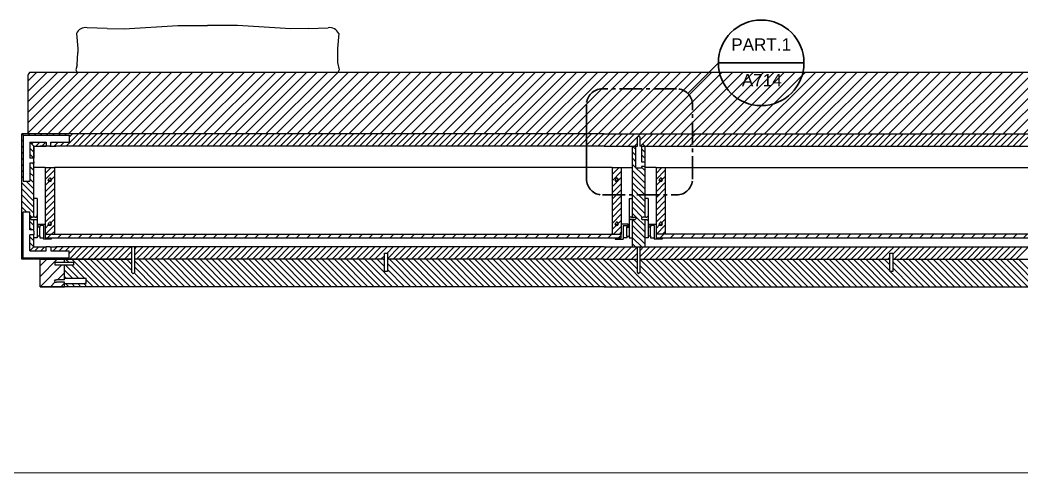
# Model space of a CAD drawing. Header units: centimetres. Extents: x -2268 to 3762, y -1681 to 1458.
# Drawn here: x 103 to 267.1, y 621.8 to 695.8 of the extents above; entities that cross this region are included whole.
import ezdxf
from ezdxf.enums import TextEntityAlignment as Align

# ---------------------------------------------------------------- set-up
doc = ezdxf.new("R2010")
doc.units = ezdxf.units.CM
doc.linetypes.add('CENTER2', pattern=[1.125, 0.75, -0.125, 0.125, -0.125])
doc.layers.get('0').update_dxf_attribs({"color": 5})
doc.layers.add('A-FURN_Num_Penna__252_Num_Penna__252_Num_Penna__3_Num_Penna__252_Num_Penna__252_Num_Penna__252_Num_Penna__252_Num_Penna__252_Num_Penna__252_Num_Penna__252_Num_Penna__82_Num_Penna__82_Num_Penna__82_Num_Penna__82_Num_Penna__82', color=82, linetype='Continuous', lineweight=18)
doc.layers.add('A-SECT A-MCUT', color=7, linetype='Continuous', lineweight=35)
for name, color, linetype in [('ARREDI_attrezzature', 175, 'Continuous'), ('filatura', 8, 'Continuous'), ('particolari', 6, 'Continuous')]:
    doc.layers.add(name, color=color, linetype=linetype)
doc.styles.add('ARIAL', font='Arial.ttf')
pattern_1 = [(45, (-32.8304, 463.7776), (-0.85, 0.85), [])]

msp = doc.modelspace()

# ---------------------------------------------------------------- hatches: boundary and pattern name
h = msp.add_hatch()
h.set_pattern_fill('JIS_WOOD', color=175, scale=1.7)
h.set_pattern_definition([(45, (-207.3808, -61.0477), (-0.85, 0.85), [])])
h.paths.add_polyline_path([(106.3433, 687.2904), (104.8135, 687.2904, 0.4024058), (104.3135, 686.7607), (104.3135, 684.7296), (104.3135, 683.2296), (104.3135, 677.2296), (106.3135, 677.2296), (198.6941, 677.2296), (245.4327, 677.2296), (245.9327, 677.2296), (302.3135, 677.2296), (304.3135, 677.2296), (304.3135, 683.2296), (304.3135, 684.7296), (304.3135, 686.7698, 0.42612074), (303.7619, 687.2904), (302.2838, 687.2904), (204.3135, 687.2904)])
h = msp.add_hatch()
h.set_pattern_fill('JIS_WOOD', color=175, scale=1.7)
h.set_pattern_definition(pattern_1)
h.paths.add_polyline_path([(201.4635, 660.8296), (107.1635, 660.8296), (107.1635, 660.2296), (108.1635, 660.2296), (200.4635, 660.2296), (201.4635, 660.2296)])
h = msp.add_hatch()
h.set_pattern_fill('JIS_WOOD', color=175, scale=1.7)
h.set_pattern_definition(pattern_1)
h.paths.add_polyline_path([(301.4635, 660.8296), (208.6635, 660.8296), (207.1635, 660.8296), (207.1635, 660.2296), (207.6635, 660.2296), (244.9327, 660.2296), (245.9327, 660.2296), (299.9635, 660.2296), (300.4635, 660.2296), (301.4635, 660.2296)])
h = msp.add_hatch()
h.set_pattern_fill('JIS_WOOD', color=175, scale=1.7)
h.set_pattern_definition(pattern_1)
h.paths.add_polyline_path([(110.3135, 655.7296), (109.8135, 655.7296), (108.9135, 655.7296), (108.8135, 655.7296), (108.8135, 655.8296), (108.8135, 656.1296), (108.8135, 656.2296), (108.9135, 656.2296), (110.3135, 656.2296), (110.3135, 656.7296), (106.3135, 656.7296), (106.3135, 652.2296), (110.3135, 652.2296), (110.3135, 652.9796), (109.0135, 652.9796), (108.8135, 652.9796), (108.698, 653.1796), (108.8135, 653.3796), (109.0135, 653.3796), (110.3135, 653.3796)])

# ---------------------------------------------------------------- linework, layer by layer
for p, q in [((117.2949, 694.4639), (114.0248, 694.5778)), ((117.2949, 694.4639), (120.11, 694.3899)), ((120.11, 694.3899), (128.8574, 694.9584)), ((128.8574, 694.9584), (133.744, 694.9584)), ((138.6306, 694.9584), (133.744, 694.9584)), ((147.378, 694.3899), (138.6306, 694.9584)), ((150.1931, 694.4639), (147.378, 694.3899)), ((150.1931, 694.4639), (153.4632, 694.5778)), ((112.2811, 693.6195), (112.492, 691.1958)), ((155.2069, 693.6195), (154.9959, 691.1958)), ((112.3974, 688.5309), (112.492, 690.5309)), ((112.492, 691.1958), (112.492, 690.5309)), ((154.9959, 691.1958), (154.9959, 688.8775)), ((112.3974, 688.5309), (112.1756, 687.7183)), ((112.1756, 687.7183), (112.4135, 687.2904)), ((154.9959, 688.8775), (155.3124, 687.7183)), ((155.3124, 687.7183), (155.0744, 687.2904)), ((103.3135, 656.7296), (103.3135, 677.2296)), ((106.3135, 677.2296), (103.3135, 677.2296)), ((103.5305, 677.0126), (103.3135, 677.2296)), ((103.5305, 677.0126), (108.6962, 677.0126)), ((103.5305, 677.0126), (103.5305, 669.479)), ((104.6618, 675.8813), (107.0962, 675.8813)), ((104.8792, 675.6639), (104.6618, 675.8813)), ((104.6618, 675.8813), (104.6618, 673.2296)), ((105.3135, 675.2296), (104.6618, 675.8813)), ((198.6941, 677.2296), (106.3135, 677.2296)), ((107.0962, 675.8813), (107.3135, 675.8813)), ((107.3135, 675.8813), (107.3135, 675.2296)), ((108.0962, 675.8813), (108.6962, 675.8813)), ((108.0962, 675.2296), (108.0962, 675.8813)), ((108.6962, 677.0126), (111.0675, 677.0126)), ((108.6962, 675.8813), (110.8344, 675.8813)), ((110.8344, 675.8813), (111.0675, 675.8813)), ((111.0675, 677.0126), (111.0675, 675.8813)), ((198.6941, 677.2296), (245.4327, 677.2296)), ((245.4327, 677.2296), (245.9327, 677.2296)), ((245.9327, 677.2296), (302.3135, 677.2296)), ((104.8792, 675.6639), (105.3135, 675.2296)), ((105.3135, 675.2296), (106.3135, 675.2296)), ((105.3135, 675.2296), (107.3135, 675.2296)), ((105.3135, 675.2296), (105.3135, 673.2296)), ((105.3135, 663.6296), (105.3135, 675.2296)), ((107.3135, 675.2296), (106.3135, 675.2296)), ((107.3135, 675.2296), (107.3135, 675.3296)), ((107.5135, 675.2296), (107.3135, 675.2296)), ((107.8962, 675.2296), (107.5135, 675.2296)), ((107.8962, 675.2296), (108.0962, 675.2296)), ((108.0962, 675.2296), (108.0962, 675.3296)), ((108.0962, 675.2296), (108.9135, 675.2296)), ((198.6941, 675.2296), (108.9135, 675.2296)), ((198.6941, 675.2296), (203.3135, 675.2296)), ((203.3135, 675.2296), (203.8635, 675.2296)), ((203.3135, 663.6296), (203.3135, 675.2296)), ((203.8635, 675.2296), (204.1135, 675.2296)), ((204.7635, 675.2296), (204.5135, 675.2296)), ((204.7635, 675.2296), (205.3135, 675.2296)), ((204.7635, 675.2296), (245.4327, 675.2296)), ((205.3135, 675.2296), (205.3135, 663.6296)), ((245.4327, 675.2296), (245.9327, 675.2296)), ((245.9327, 675.2296), (299.7135, 675.2296)), ((105.2135, 673.2296), (104.6618, 673.2296)), ((105.2135, 673.2296), (105.3135, 673.2296)), ((105.3135, 673.0296), (105.3135, 673.2296)), ((105.3135, 672.6469), (105.3135, 673.0296)), ((105.3135, 672.6469), (105.3135, 672.4469)), ((104.6618, 672.4469), (104.6618, 669.479)), ((105.2135, 672.4469), (104.6618, 672.4469)), ((105.2135, 672.4469), (105.3135, 672.4469)), ((107.1635, 671.7296), (105.3135, 671.7296)), ((107.1635, 671.7296), (107.1635, 660.8296)), ((107.1635, 671.7296), (108.6635, 671.7296)), ((108.6635, 671.7296), (108.6635, 660.9296)), ((199.9635, 671.7296), (108.6635, 671.7296)), ((199.9635, 671.7296), (199.9635, 660.9296)), ((199.9635, 671.7296), (201.4635, 671.7296)), ((201.4635, 671.7296), (201.4635, 660.8296)), ((201.4635, 671.7296), (203.3135, 671.7296)), ((207.1635, 671.7296), (205.3135, 671.7296)), ((207.1635, 671.7296), (207.1635, 660.8296)), ((207.1635, 671.7296), (208.6635, 671.7296)), ((208.6635, 671.7296), (208.6635, 660.9296)), ((208.6635, 671.7296), (299.9635, 671.7296)), ((103.5305, 669.479), (104.6618, 669.479)), ((105.8635, 666.6296), (105.3135, 666.6296)), ((105.8635, 666.6296), (105.8635, 660.2296)), ((202.7635, 666.6296), (202.7635, 660.2296)), ((202.7635, 666.6296), (203.3135, 666.6296)), ((205.8635, 666.6296), (205.3135, 666.6296)), ((205.8635, 666.6296), (205.8635, 660.2296)), ((103.5305, 656.9819), (103.5305, 664.4836)), ((103.5305, 664.4836), (104.6618, 664.4836)), ((104.6618, 661.5122), (104.6618, 664.4836)), ((105.3135, 662.1296), (105.3135, 663.2296)), ((203.3135, 658.7296), (203.3135, 663.2296)), ((205.3135, 663.2296), (205.3135, 662.1296)), ((105.2135, 661.5122), (104.6618, 661.5122)), ((105.2135, 661.5122), (105.3135, 661.5122)), ((105.3135, 661.7296), (105.3135, 662.1296)), ((105.3135, 661.5122), (105.3135, 661.7296)), ((105.3135, 661.3122), (105.3135, 661.5122)), ((105.3135, 661.3122), (105.3135, 660.9296)), ((106.0135, 661.9796), (106.0135, 662.4796)), ((106.0135, 662.4796), (107.1635, 662.4796)), ((106.2635, 660.4796), (106.2635, 661.9796)), ((106.8635, 662.2296), (106.8635, 660.2296)), ((202.6135, 662.4796), (201.4635, 662.4796)), ((201.7635, 662.2296), (201.7635, 660.2296)), ((202.3635, 660.4796), (202.3635, 661.9796)), ((202.6135, 661.9796), (202.6135, 662.4796)), ((205.3135, 662.1296), (205.3135, 661.7296)), ((205.3135, 661.7296), (205.3135, 658.7296)), ((206.0135, 661.9796), (206.0135, 662.4796)), ((206.0135, 662.4796), (207.1635, 662.4796)), ((206.2635, 660.4796), (206.2635, 661.9796)), ((206.8635, 662.2296), (206.8635, 660.2296)), ((104.6618, 658.0779), (104.6618, 660.7296)), ((105.2135, 660.7296), (104.6618, 660.7296)), ((105.2135, 660.7296), (105.3135, 660.7296)), ((105.3135, 660.9296), (105.3135, 660.7296)), ((105.3135, 658.7296), (105.3135, 660.7296)), ((105.8635, 660.2296), (105.3135, 660.2296)), ((106.2635, 660.4796), (105.8635, 660.4796)), ((106.2635, 660.4796), (106.2635, 660.2296)), ((106.2635, 660.2296), (106.8635, 660.2296)), ((106.8635, 660.2296), (106.8635, 660.0296)), ((108.1635, 660.0296), (106.8635, 660.0296)), ((107.1635, 660.8296), (201.4635, 660.8296)), ((108.1635, 660.2296), (108.1635, 660.0296)), ((108.6635, 660.8296), (108.6635, 660.9296)), ((199.9635, 660.8296), (199.9635, 660.9296)), ((200.4635, 660.2296), (200.4635, 660.0296)), ((200.4635, 660.0296), (201.7635, 660.0296)), ((202.3635, 660.2296), (201.7635, 660.2296)), ((201.7635, 660.2296), (201.7635, 660.0296)), ((202.3635, 660.4796), (202.7635, 660.4796)), ((202.3635, 660.4796), (202.3635, 660.2296)), ((202.7635, 660.2296), (203.3135, 660.2296)), ((205.8635, 660.2296), (205.3135, 660.2296)), ((206.2635, 660.4796), (205.8635, 660.4796)), ((206.2635, 660.4796), (206.2635, 660.2296)), ((206.2635, 660.2296), (206.8635, 660.2296)), ((206.8635, 660.2296), (206.8635, 660.0296)), ((208.1635, 660.0296), (206.8635, 660.0296)), ((208.1635, 660.2296), (208.1635, 660.0296)), ((208.6635, 660.9296), (208.6635, 660.8296)), ((244.9327, 660.2296), (245.9327, 660.2296)), ((104.8792, 658.2952), (104.6618, 658.0779)), ((104.6618, 658.0779), (107.0962, 658.0779)), ((104.8792, 658.2952), (105.3135, 658.7296)), ((105.3135, 658.7296), (107.3135, 658.7296)), ((107.0962, 658.0779), (107.3135, 658.0779)), ((107.3135, 658.0779), (107.3135, 658.7296)), ((107.5135, 658.7296), (107.3135, 658.7296)), ((107.8962, 658.7296), (107.5135, 658.7296)), ((107.8962, 658.7296), (108.0962, 658.7296)), ((108.0962, 658.7296), (108.9135, 658.7296)), ((108.0962, 658.7296), (108.0962, 658.0779)), ((108.0962, 658.7296), (108.0962, 658.6296)), ((108.0962, 658.0779), (108.6962, 658.0779)), ((108.6962, 658.0779), (110.8344, 658.0779)), ((198.6941, 658.7296), (108.9135, 658.7296)), ((110.8344, 658.0779), (111.0675, 658.0779)), ((111.0675, 656.9465), (111.0675, 658.0779)), ((198.6941, 658.7296), (204.1135, 658.7296)), ((204.1135, 658.7296), (204.6827, 658.7296)), ((204.6827, 658.7296), (245.4327, 658.7296)), ((245.4327, 658.7296), (245.9327, 658.7296)), ((245.9327, 658.7296), (299.7135, 658.7296)), ((103.5305, 656.9465), (103.3135, 656.7296)), ((106.3135, 656.7296), (103.3135, 656.7296)), ((103.5305, 656.9819), (103.5305, 656.9465)), ((103.5305, 656.9465), (108.6962, 656.9465)), ((121.3135, 656.7296), (106.3135, 656.7296)), ((106.3135, 652.2296), (106.3135, 656.7296)), ((106.3135, 656.7296), (121.3135, 656.7296)), ((108.6962, 656.9465), (111.0675, 656.9465)), ((110.3135, 656.2296), (110.3135, 656.7296)), ((162.6943, 656.7296), (121.8135, 656.7296)), ((198.6941, 656.7296), (163.1943, 656.7296)), ((198.6941, 656.7296), (203.9403, 656.7296)), ((203.9403, 656.7296), (204.0595, 656.7296)), ((204.5595, 656.7296), (245.4327, 656.7296)), ((245.9327, 656.7296), (286.8135, 656.7296)), ((110.3135, 653.3796), (110.3135, 655.7296)), ((110.3135, 652.2296), (110.3135, 652.9796)), ((198.6941, 652.2296), (106.3135, 652.2296)), ((106.3135, 652.2296), (110.3135, 652.2296)), ((198.6941, 652.2296), (245.4327, 652.2296)), ((245.4327, 652.2296), (245.9327, 652.2296)), ((245.9327, 652.2296), (302.3135, 652.2296))]:
    msp.add_line(p, q)
at = {"linetype": 'Continuous'}
for p, q in [((103.5305, 677.0126), (103.3764, 677.1667)), ((108.0962, 658.7041), (108.1216, 658.7296))]:
    msp.add_line(p, q, dxfattribs=at)
msp.add_lwpolyline([(304.3135, 677.2296), (304.3135, 683.2296), (304.3135, 684.7296), (304.3135, 686.7607, 0.4024058), (303.8135, 687.2904), (302.2838, 687.2904), (204.3135, 687.2904), (106.3433, 687.2904), (104.8135, 687.2904, 0.4024058), (104.3135, 686.7607), (104.3135, 684.7296), (104.3135, 683.2296), (104.3135, 677.2296)], format="xyb")
for points in [[(106.8635, 662.2296), (106.2635, 662.2296), (106.2635, 661.9796), (105.8635, 661.9796)], [(201.7635, 662.2296), (202.3635, 662.2296), (202.3635, 661.9796), (202.7635, 661.9796)], [(206.8635, 662.2296), (206.2635, 662.2296), (206.2635, 661.9796), (205.8635, 661.9796)], [(107.1635, 660.8296), (107.1635, 660.2296), (108.1635, 660.2296), (200.4635, 660.2296), (201.4635, 660.2296), (201.4635, 660.8296)], [(245.9327, 660.2296), (299.9635, 660.2296), (300.4635, 660.2296), (301.4635, 660.2296), (301.4635, 660.8296), (208.6635, 660.8296), (207.1635, 660.8296), (207.1635, 660.2296), (207.6635, 660.2296), (244.9327, 660.2296)]]:
    msp.add_lwpolyline(points)
for centre, radius, start, end in [((113.7003, 693.1025), 1.5105, 77.595745, 159.984428), ((153.7452, 693.0253), 1.5778, 22.123185, 100.296641)]:
    msp.add_arc(centre, radius, start, end)
at = {"layer": 'A-FURN_Num_Penna__252_Num_Penna__252_Num_Penna__3_Num_Penna__252_Num_Penna__252_Num_Penna__252_Num_Penna__252_Num_Penna__252_Num_Penna__252_Num_Penna__252_Num_Penna__82_Num_Penna__82_Num_Penna__82_Num_Penna__82_Num_Penna__82', "color": 82, "linetype": 'Continuous', "lineweight": 18}
msp.add_line((390.9974, 621.7662), (-775.6674, 621.7662), dxfattribs=at)
at = {"layer": 'A-SECT A-MCUT'}
for q in [(212.3703, 683.8438), (231.3703, 688.8438)]:
    msp.add_line((217.3703, 688.8438), q, dxfattribs=at)
at = {"layer": 'A-SECT A-MCUT', "linetype": 'CENTER2', "ltscale": 5}
msp.add_lwpolyline([(195.7657, 669.8443, 0.41421356), (198.3708, 667.2392), (210.5282, 667.2392, 0.41421356), (213.1333, 669.8443), (213.1333, 682.0017, 0.41421356), (210.5282, 684.6068), (198.3708, 684.6068, 0.41421356), (195.7657, 682.0017), (195.7657, 669.8443), (195.7657, 682.0017)], format="xyb", dxfattribs=at)
at = {"layer": 'A-SECT A-MCUT'}
msp.add_circle((224.3703, 688.8438), 7, dxfattribs=at)
at = {"layer": 'ARREDI_attrezzature', "linetype": 'Continuous'}
for p, q in [((103.5305, 676.0126), (103.3135, 676.2296)), ((103.4676, 677.0755), (103.6216, 677.2296)), ((104.4047, 677.0126), (104.6216, 677.2296)), ((104.9676, 675.5755), (105.2733, 675.8813)), ((105.4047, 677.0126), (105.6216, 677.2296)), ((105.6216, 675.2296), (106.2733, 675.8813)), ((106.4047, 677.0126), (106.6216, 677.2296)), ((106.6216, 675.2296), (107.2733, 675.8813)), ((107.4047, 677.0126), (107.6216, 677.2296)), ((108.0962, 675.7041), (108.2733, 675.8813)), ((108.4047, 677.0126), (108.6216, 677.2296)), ((108.6216, 675.2296), (109.2733, 675.8813)), ((109.4047, 677.0126), (109.6216, 677.2296)), ((109.6216, 675.2296), (110.2733, 675.8813)), ((110.4047, 677.0126), (110.6216, 677.2296)), ((110.6216, 675.2296), (112.6216, 677.2296)), ((111.0675, 676.6754), (111.6216, 677.2296)), ((111.6216, 675.2296), (113.6216, 677.2296)), ((112.6216, 675.2296), (114.6216, 677.2296)), ((113.6216, 675.2296), (115.6216, 677.2296)), ((114.6216, 675.2296), (116.6216, 677.2296)), ((115.6216, 675.2296), (117.6216, 677.2296)), ((116.6216, 675.2296), (118.6216, 677.2296)), ((117.6216, 675.2296), (119.6216, 677.2296)), ((118.6216, 675.2296), (120.6216, 677.2296)), ((119.6216, 675.2296), (121.6216, 677.2296)), ((120.6216, 675.2296), (122.6216, 677.2296)), ((121.6216, 675.2296), (123.6216, 677.2296)), ((122.6216, 675.2296), (124.6216, 677.2296)), ((123.6216, 675.2296), (125.6216, 677.2296)), ((124.6216, 675.2296), (126.6216, 677.2296)), ((125.6216, 675.2296), (127.6216, 677.2296)), ((126.6216, 675.2296), (128.6216, 677.2296)), ((127.6216, 675.2296), (129.6216, 677.2296)), ((128.6216, 675.2296), (130.6216, 677.2296)), ((129.6216, 675.2296), (131.6216, 677.2296)), ((130.6216, 675.2296), (132.6216, 677.2296)), ((131.6216, 675.2296), (133.6216, 677.2296)), ((132.6216, 675.2296), (134.6216, 677.2296)), ((133.6216, 675.2296), (135.6216, 677.2296)), ((134.6216, 675.2296), (136.6216, 677.2296)), ((135.6216, 675.2296), (137.6216, 677.2296)), ((136.6216, 675.2296), (138.6216, 677.2296)), ((137.6216, 675.2296), (139.6216, 677.2296)), ((138.6216, 675.2296), (140.6216, 677.2296)), ((139.6216, 675.2296), (141.6216, 677.2296)), ((140.6216, 675.2296), (142.6216, 677.2296)), ((141.6216, 675.2296), (143.6216, 677.2296)), ((142.6216, 675.2296), (144.6216, 677.2296)), ((143.6216, 675.2296), (145.6216, 677.2296)), ((144.6216, 675.2296), (146.6216, 677.2296)), ((145.6216, 675.2296), (147.6216, 677.2296)), ((146.6216, 675.2296), (148.6216, 677.2296)), ((147.6216, 675.2296), (149.6216, 677.2296)), ((148.6216, 675.2296), (150.6216, 677.2296)), ((149.6216, 675.2296), (151.6216, 677.2296)), ((150.6216, 675.2296), (152.6216, 677.2296)), ((151.6216, 675.2296), (153.6216, 677.2296)), ((152.6216, 675.2296), (154.6216, 677.2296)), ((153.6216, 675.2296), (155.6216, 677.2296)), ((154.6216, 675.2296), (156.6216, 677.2296)), ((155.6216, 675.2296), (157.6216, 677.2296)), ((156.6216, 675.2296), (158.6216, 677.2296)), ((157.6216, 675.2296), (159.6216, 677.2296)), ((158.6216, 675.2296), (160.6216, 677.2296)), ((159.6216, 675.2296), (161.6216, 677.2296)), ((160.6216, 675.2296), (162.6216, 677.2296)), ((161.6216, 675.2296), (163.6216, 677.2296)), ((162.6216, 675.2296), (164.6216, 677.2296)), ((163.6216, 675.2296), (165.6216, 677.2296)), ((164.6216, 675.2296), (166.6216, 677.2296)), ((165.6216, 675.2296), (167.6216, 677.2296)), ((166.6216, 675.2296), (168.6216, 677.2296)), ((167.6216, 675.2296), (169.6216, 677.2296)), ((168.6216, 675.2296), (170.6216, 677.2296)), ((169.6216, 675.2296), (171.6216, 677.2296)), ((170.6216, 675.2296), (172.6216, 677.2296)), ((171.6216, 675.2296), (173.6216, 677.2296)), ((172.6216, 675.2296), (174.6216, 677.2296)), ((173.6216, 675.2296), (175.6216, 677.2296)), ((174.6216, 675.2296), (176.6216, 677.2296)), ((175.6216, 675.2296), (177.6216, 677.2296)), ((176.6216, 675.2296), (178.6216, 677.2296)), ((177.6216, 675.2296), (179.6216, 677.2296)), ((178.6216, 675.2296), (180.6216, 677.2296)), ((179.6216, 675.2296), (181.6216, 677.2296)), ((180.6216, 675.2296), (182.6216, 677.2296)), ((181.6216, 675.2296), (183.6216, 677.2296)), ((182.6216, 675.2296), (184.6216, 677.2296)), ((183.6216, 675.2296), (185.6216, 677.2296)), ((184.6216, 675.2296), (186.6216, 677.2296)), ((185.6216, 675.2296), (187.6216, 677.2296)), ((186.6216, 675.2296), (188.6216, 677.2296)), ((187.6216, 675.2296), (189.6216, 677.2296)), ((188.6216, 675.2296), (190.6216, 677.2296)), ((189.6216, 675.2296), (191.6216, 677.2296)), ((190.6216, 675.2296), (192.6216, 677.2296)), ((191.6216, 675.2296), (193.6216, 677.2296)), ((192.6216, 675.2296), (194.6216, 677.2296)), ((193.6216, 675.2296), (195.6216, 677.2296)), ((194.6216, 675.2296), (196.6216, 677.2296)), ((195.6216, 675.2296), (197.6216, 677.2296)), ((196.6216, 675.2296), (198.6216, 677.2296)), ((197.6216, 675.2296), (199.6216, 677.2296)), ((198.6216, 675.2296), (200.6216, 677.2296)), ((199.6216, 675.2296), (201.6216, 677.2296)), ((200.6216, 675.2296), (202.6216, 677.2296)), ((201.6216, 675.2296), (203.6216, 677.2296)), ((202.6216, 675.2296), (204.1135, 676.7215)), ((204.1326, 676.7406), (204.6216, 677.2296)), ((204.5135, 676.1215), (205.6216, 677.2296)), ((204.6216, 675.2296), (206.6216, 677.2296)), ((205.6216, 675.2296), (207.6216, 677.2296)), ((206.6216, 675.2296), (208.6216, 677.2296)), ((207.6216, 675.2296), (209.6216, 677.2296)), ((208.6216, 675.2296), (210.6216, 677.2296)), ((209.6216, 675.2296), (211.6216, 677.2296)), ((210.6216, 675.2296), (212.6216, 677.2296)), ((211.6216, 675.2296), (213.6216, 677.2296)), ((212.6216, 675.2296), (214.6216, 677.2296)), ((213.6216, 675.2296), (215.6216, 677.2296)), ((214.6216, 675.2296), (216.6216, 677.2296)), ((215.6216, 675.2296), (217.6216, 677.2296)), ((216.6216, 675.2296), (218.6216, 677.2296)), ((217.6216, 675.2296), (219.6216, 677.2296)), ((218.6216, 675.2296), (220.6216, 677.2296)), ((219.6216, 675.2296), (221.6216, 677.2296)), ((220.6216, 675.2296), (222.6216, 677.2296)), ((221.6216, 675.2296), (223.6216, 677.2296)), ((222.6216, 675.2296), (224.6216, 677.2296)), ((223.6216, 675.2296), (225.6216, 677.2296)), ((224.6216, 675.2296), (226.6216, 677.2296)), ((225.6216, 675.2296), (227.6216, 677.2296)), ((226.6216, 675.2296), (228.6216, 677.2296)), ((227.6216, 675.2296), (229.6216, 677.2296)), ((228.6216, 675.2296), (230.6216, 677.2296)), ((229.6216, 675.2296), (231.6216, 677.2296)), ((230.6216, 675.2296), (232.6216, 677.2296)), ((231.6216, 675.2296), (233.6216, 677.2296)), ((232.6216, 675.2296), (234.6216, 677.2296)), ((233.6216, 675.2296), (235.6216, 677.2296)), ((234.6216, 675.2296), (236.6216, 677.2296)), ((235.6216, 675.2296), (237.6216, 677.2296)), ((236.6216, 675.2296), (238.6216, 677.2296)), ((237.6216, 675.2296), (239.6216, 677.2296)), ((238.6216, 675.2296), (240.6216, 677.2296)), ((239.6216, 675.2296), (241.6216, 677.2296)), ((240.6216, 675.2296), (242.6216, 677.2296)), ((241.6216, 675.2296), (243.6216, 677.2296)), ((242.6216, 675.2296), (244.6216, 677.2296)), ((243.6216, 675.2296), (245.6216, 677.2296)), ((244.6216, 675.2296), (246.6216, 677.2296)), ((245.6216, 675.2296), (247.6216, 677.2296)), ((246.6216, 675.2296), (248.6216, 677.2296)), ((247.6216, 675.2296), (249.6216, 677.2296)), ((248.6216, 675.2296), (250.6216, 677.2296)), ((249.6216, 675.2296), (251.6216, 677.2296)), ((250.6216, 675.2296), (252.6216, 677.2296)), ((251.6216, 675.2296), (253.6216, 677.2296)), ((252.6216, 675.2296), (254.6216, 677.2296)), ((253.6216, 675.2296), (255.6216, 677.2296)), ((254.6216, 675.2296), (256.6216, 677.2296)), ((255.6216, 675.2296), (257.6216, 677.2296)), ((256.6216, 675.2296), (258.6216, 677.2296)), ((257.6216, 675.2296), (259.6216, 677.2296)), ((258.6216, 675.2296), (260.6216, 677.2296)), ((259.6216, 675.2296), (261.6216, 677.2296)), ((260.6216, 675.2296), (262.6216, 677.2296)), ((261.6216, 675.2296), (263.6216, 677.2296)), ((262.6216, 675.2296), (264.6216, 677.2296)), ((263.6216, 675.2296), (265.6216, 677.2296)), ((264.6216, 675.2296), (266.6216, 677.2296)), ((265.6216, 675.2296), (267.6216, 677.2296)), ((266.6216, 675.2296), (268.6216, 677.2296)), ((103.5305, 675.0126), (103.3135, 675.2296)), ((103.5305, 674.0126), (103.3135, 674.2296)), ((105.3135, 674.2296), (104.6618, 674.8813)), ((203.8635, 674.6796), (203.3135, 675.2296)), ((203.8635, 673.6796), (203.3135, 674.2296)), ((203.6216, 675.2296), (204.1135, 675.7215)), ((205.3135, 674.2296), (204.7635, 674.7796)), ((205.3135, 675.2296), (204.9897, 675.5535)), ((103.5305, 673.0126), (103.3135, 673.2296)), ((105.3135, 673.2296), (104.6618, 673.8813)), ((203.8635, 672.6796), (203.3135, 673.2296)), ((205.3135, 673.2296), (204.7635, 673.7796)), ((103.5305, 672.0126), (103.3135, 672.2296)), ((103.5305, 671.0126), (103.3135, 671.2296)), ((107.1635, 670.7715), (108.1216, 671.7296)), ((107.1635, 669.7715), (108.6635, 671.2715)), ((199.9635, 671.5715), (200.1216, 671.7296)), ((199.9635, 670.5715), (201.1216, 671.7296)), ((199.9635, 669.5715), (201.4635, 671.0715)), ((205.3135, 670.2296), (203.3135, 672.2296)), ((205.3135, 669.2296), (203.3135, 671.2296)), ((205.3135, 671.2296), (204.7635, 671.7796)), ((207.1635, 670.7715), (208.1216, 671.7296)), ((207.1635, 669.7715), (208.6635, 671.2715)), ((103.5305, 670.0126), (103.3135, 670.2296)), ((103.5305, 670.0126), (103.3135, 670.2296)), ((105.3135, 667.2296), (103.3135, 669.2296)), ((105.3135, 668.2296), (104.0641, 669.479)), ((107.1635, 668.7715), (107.9218, 669.5297)), ((107.1635, 667.7715), (108.6635, 669.2715)), ((108.1133, 669.7213), (108.6635, 670.2715)), ((199.9635, 668.5715), (201.4635, 670.0715)), ((205.3135, 668.2296), (203.3135, 670.2296)), ((205.3135, 667.2296), (203.3135, 669.2296)), ((207.1635, 668.7715), (207.9218, 669.5297)), ((207.1635, 667.7715), (208.6635, 669.2715)), ((208.1134, 669.7213), (208.6635, 670.2715)), ((105.3135, 666.2296), (103.3135, 668.2296)), ((107.1635, 666.7715), (108.6635, 668.2715)), ((199.9635, 667.5715), (201.4635, 669.0715)), ((199.9635, 666.5715), (201.4635, 668.0715)), ((205.3135, 666.2296), (203.3135, 668.2296)), ((207.1635, 666.7715), (208.6635, 668.2715)), ((105.3135, 665.2296), (103.3135, 667.2296)), ((105.3135, 664.2408), (103.3135, 666.2296)), ((107.1635, 665.7715), (108.6635, 667.2715)), ((107.1635, 664.7715), (108.6635, 666.2715)), ((199.9635, 665.5715), (201.4635, 667.0715)), ((199.9635, 664.5715), (201.4635, 666.0715)), ((205.3135, 665.2296), (203.3135, 667.2296)), ((205.3135, 664.2296), (203.3135, 666.2296)), ((207.1635, 665.7715), (208.6635, 667.2715)), ((207.1635, 664.7715), (208.6635, 666.2715)), ((104.081, 664.4836), (103.3135, 665.2296)), ((107.1635, 663.7715), (108.6635, 665.2715)), ((199.9635, 663.5715), (201.4635, 665.0715)), ((204.9028, 663.6296), (203.3135, 665.2296)), ((207.1635, 663.7715), (208.6635, 665.2715)), ((103.5305, 664.0126), (103.3135, 664.2296)), ((103.5305, 663.0126), (103.3135, 663.2296)), ((107.1635, 662.7715), (108.6635, 664.2715)), ((108.0589, 662.6669), (108.6635, 663.2715)), ((199.9635, 662.5715), (201.4635, 664.0715)), ((200.9134, 662.5213), (201.4635, 663.0715)), ((203.8635, 663.6796), (203.3135, 664.2296)), ((205.3135, 661.2296), (203.3135, 663.2296)), ((205.3135, 662.2296), (203.8635, 663.6796)), ((207.1635, 662.7715), (208.6635, 664.2715)), ((208.0589, 662.6669), (208.6635, 663.2715)), ((103.5305, 662.0126), (103.3135, 662.2296)), ((103.5305, 661.0126), (103.3135, 661.2296)), ((107.1635, 661.7715), (107.7762, 662.3842)), ((107.2216, 660.8296), (108.6635, 662.2715)), ((108.2216, 660.8296), (108.6635, 661.2715)), ((199.9635, 661.5715), (200.7218, 662.3297)), ((200.2216, 660.8296), (201.4635, 662.0715)), ((201.2216, 660.8296), (201.4635, 661.0715)), ((205.3135, 660.2296), (203.3135, 662.2296)), ((205.3135, 659.2296), (203.3135, 661.2296)), ((207.1635, 661.7715), (207.7762, 662.3842)), ((207.2216, 660.8296), (208.6635, 662.2715)), ((208.2216, 660.8296), (208.6635, 661.2715)), ((103.5305, 660.0126), (103.3135, 660.2296)), ((105.3135, 659.7296), (104.6618, 660.3813)), ((105.3135, 658.7296), (104.6618, 659.3813)), ((204.8198, 658.7296), (203.3135, 660.2296)), ((103.5305, 659.0126), (103.3135, 659.2296)), ((103.5305, 658.0126), (103.3135, 658.2296)), ((105.4699, 658.0779), (106.1216, 658.7296)), ((106.4699, 658.0779), (107.1216, 658.7296)), ((108.4699, 658.0779), (109.1216, 658.7296)), ((109.4699, 658.0779), (110.1216, 658.7296)), ((110.4699, 658.0779), (111.1216, 658.7296)), ((111.0675, 657.6754), (112.1216, 658.7296)), ((111.1216, 656.7296), (113.1216, 658.7296)), ((112.1216, 656.7296), (114.1216, 658.7296)), ((113.1216, 656.7296), (115.1216, 658.7296)), ((114.1216, 656.7296), (116.1216, 658.7296)), ((115.1216, 656.7296), (117.1216, 658.7296)), ((116.1216, 656.7296), (118.1216, 658.7296)), ((117.1216, 656.7296), (119.1216, 658.7296)), ((118.1216, 656.7296), (120.1216, 658.7296)), ((119.1216, 656.7296), (121.1216, 658.7296)), ((120.1216, 656.7296), (121.3135, 657.9215)), ((121.8135, 658.4215), (122.1216, 658.7296)), ((121.8135, 657.4215), (123.1216, 658.7296)), ((122.1216, 656.7296), (124.1216, 658.7296)), ((123.1216, 656.7296), (125.1216, 658.7296)), ((124.1216, 656.7296), (126.1216, 658.7296)), ((125.1216, 656.7296), (127.1216, 658.7296)), ((126.1216, 656.7296), (128.1216, 658.7296)), ((127.1216, 656.7296), (129.1216, 658.7296)), ((128.1216, 656.7296), (130.1216, 658.7296)), ((129.1216, 656.7296), (131.1216, 658.7296)), ((130.1216, 656.7296), (132.1216, 658.7296)), ((131.1216, 656.7296), (133.1216, 658.7296)), ((132.1216, 656.7296), (134.1216, 658.7296)), ((133.1216, 656.7296), (135.1216, 658.7296)), ((134.1216, 656.7296), (136.1216, 658.7296)), ((135.1216, 656.7296), (137.1216, 658.7296)), ((136.1216, 656.7296), (138.1216, 658.7296)), ((137.1216, 656.7296), (139.1216, 658.7296)), ((138.1216, 656.7296), (140.1216, 658.7296)), ((139.1216, 656.7296), (141.1216, 658.7296)), ((140.1216, 656.7296), (142.1216, 658.7296)), ((141.1216, 656.7296), (143.1216, 658.7296)), ((142.1216, 656.7296), (144.1216, 658.7296)), ((143.1216, 656.7296), (145.1216, 658.7296)), ((144.1216, 656.7296), (146.1216, 658.7296)), ((145.1216, 656.7296), (147.1216, 658.7296)), ((146.1216, 656.7296), (148.1216, 658.7296)), ((147.1216, 656.7296), (149.1216, 658.7296)), ((148.1216, 656.7296), (150.1216, 658.7296)), ((149.1216, 656.7296), (151.1216, 658.7296)), ((150.1216, 656.7296), (152.1216, 658.7296)), ((151.1216, 656.7296), (153.1216, 658.7296)), ((152.1216, 656.7296), (154.1216, 658.7296)), ((153.1216, 656.7296), (155.1216, 658.7296)), ((154.1216, 656.7296), (156.1216, 658.7296)), ((155.1216, 656.7296), (157.1216, 658.7296)), ((156.1216, 656.7296), (158.1216, 658.7296)), ((157.1216, 656.7296), (159.1216, 658.7296)), ((158.1216, 656.7296), (160.1216, 658.7296)), ((159.1216, 656.7296), (161.1216, 658.7296)), ((160.1216, 656.7296), (162.1216, 658.7296)), ((161.1216, 656.7296), (163.1216, 658.7296)), ((163.1216, 657.7296), (164.1216, 658.7296)), ((163.1943, 656.8023), (165.1216, 658.7296)), ((164.1216, 656.7296), (166.1216, 658.7296)), ((165.1216, 656.7296), (167.1216, 658.7296)), ((166.1216, 656.7296), (168.1216, 658.7296)), ((167.1216, 656.7296), (169.1216, 658.7296)), ((168.1216, 656.7296), (170.1216, 658.7296)), ((169.1216, 656.7296), (171.1216, 658.7296)), ((170.1216, 656.7296), (172.1216, 658.7296)), ((171.1216, 656.7296), (173.1216, 658.7296)), ((172.1216, 656.7296), (174.1216, 658.7296)), ((173.1216, 656.7296), (175.1216, 658.7296)), ((174.1216, 656.7296), (176.1216, 658.7296)), ((175.1216, 656.7296), (177.1216, 658.7296)), ((176.1216, 656.7296), (178.1216, 658.7296)), ((177.1216, 656.7296), (179.1216, 658.7296)), ((178.1216, 656.7296), (180.1216, 658.7296)), ((179.1216, 656.7296), (181.1216, 658.7296)), ((180.1216, 656.7296), (182.1216, 658.7296)), ((181.1216, 656.7296), (183.1216, 658.7296)), ((182.1216, 656.7296), (184.1216, 658.7296)), ((183.1216, 656.7296), (185.1216, 658.7296)), ((184.1216, 656.7296), (186.1216, 658.7296)), ((185.1216, 656.7296), (187.1216, 658.7296)), ((186.1216, 656.7296), (188.1216, 658.7296)), ((187.1216, 656.7296), (189.1216, 658.7296)), ((188.1216, 656.7296), (190.1216, 658.7296)), ((189.1216, 656.7296), (191.1216, 658.7296)), ((190.1216, 656.7296), (192.1216, 658.7296)), ((191.1216, 656.7296), (193.1216, 658.7296)), ((192.1216, 656.7296), (194.1216, 658.7296)), ((193.1216, 656.7296), (195.1216, 658.7296)), ((194.1216, 656.7296), (196.1216, 658.7296)), ((195.1216, 656.7296), (197.1216, 658.7296)), ((196.1216, 656.7296), (198.1216, 658.7296)), ((197.1216, 656.7296), (199.1216, 658.7296)), ((198.1216, 656.7296), (200.1216, 658.7296)), ((199.1216, 656.7296), (201.1216, 658.7296)), ((200.1216, 656.7296), (202.1216, 658.7296)), ((201.1216, 656.7296), (203.1216, 658.7296)), ((202.1216, 656.7296), (204.0246, 658.6326)), ((203.8211, 658.7296), (203.3135, 659.2296)), ((204.5595, 658.1675), (205.1216, 658.7296)), ((204.5595, 657.1675), (206.1216, 658.7296)), ((205.1216, 656.7296), (207.1216, 658.7296)), ((206.1216, 656.7296), (208.1216, 658.7296)), ((207.1216, 656.7296), (209.1216, 658.7296)), ((208.1216, 656.7296), (210.1216, 658.7296)), ((209.1216, 656.7296), (211.1216, 658.7296)), ((210.1216, 656.7296), (212.1216, 658.7296)), ((211.1216, 656.7296), (213.1216, 658.7296)), ((212.1216, 656.7296), (214.1216, 658.7296)), ((213.1216, 656.7296), (215.1216, 658.7296)), ((214.1216, 656.7296), (216.1216, 658.7296)), ((215.1216, 656.7296), (217.1216, 658.7296)), ((216.1216, 656.7296), (218.1216, 658.7296)), ((217.1216, 656.7296), (219.1216, 658.7296)), ((218.1216, 656.7296), (220.1216, 658.7296)), ((219.1216, 656.7296), (221.1216, 658.7296)), ((220.1216, 656.7296), (222.1216, 658.7296)), ((221.1216, 656.7296), (223.1216, 658.7296)), ((222.1216, 656.7296), (224.1216, 658.7296)), ((223.1216, 656.7296), (225.1216, 658.7296)), ((224.1216, 656.7296), (226.1216, 658.7296)), ((225.1216, 656.7296), (227.1216, 658.7296)), ((226.1216, 656.7296), (228.1216, 658.7296)), ((227.1216, 656.7296), (229.1216, 658.7296)), ((228.1216, 656.7296), (230.1216, 658.7296)), ((229.1216, 656.7296), (231.1216, 658.7296)), ((230.1216, 656.7296), (232.1216, 658.7296)), ((231.1216, 656.7296), (233.1216, 658.7296)), ((232.1216, 656.7296), (234.1216, 658.7296)), ((233.1216, 656.7296), (235.1216, 658.7296)), ((234.1216, 656.7296), (236.1216, 658.7296)), ((235.1216, 656.7296), (237.1216, 658.7296)), ((236.1216, 656.7296), (238.1216, 658.7296)), ((237.1216, 656.7296), (239.1216, 658.7296)), ((238.1216, 656.7296), (240.1216, 658.7296)), ((239.1216, 656.7296), (241.1216, 658.7296)), ((240.1216, 656.7296), (242.1216, 658.7296)), ((241.1216, 656.7296), (243.1216, 658.7296)), ((242.1216, 656.7296), (244.1216, 658.7296)), ((243.1216, 656.7296), (245.1216, 658.7296)), ((244.1216, 656.7296), (246.1216, 658.7296)), ((245.9327, 657.5407), (247.1216, 658.7296)), ((246.1216, 656.7296), (248.1216, 658.7296)), ((247.1216, 656.7296), (249.1216, 658.7296)), ((248.1216, 656.7296), (250.1216, 658.7296)), ((249.1216, 656.7296), (251.1216, 658.7296)), ((250.1216, 656.7296), (252.1216, 658.7296)), ((251.1216, 656.7296), (253.1216, 658.7296)), ((252.1216, 656.7296), (254.1216, 658.7296)), ((253.1216, 656.7296), (255.1216, 658.7296)), ((254.1216, 656.7296), (256.1216, 658.7296)), ((255.1216, 656.7296), (257.1216, 658.7296)), ((256.1216, 656.7296), (258.1216, 658.7296)), ((257.1216, 656.7296), (259.1216, 658.7296)), ((258.1216, 656.7296), (260.1216, 658.7296)), ((259.1216, 656.7296), (261.1216, 658.7296)), ((260.1216, 656.7296), (262.1216, 658.7296)), ((261.1216, 656.7296), (263.1216, 658.7296)), ((262.1216, 656.7296), (264.1216, 658.7296)), ((263.1216, 656.7296), (265.1216, 658.7296)), ((264.1216, 656.7296), (266.1216, 658.7296)), ((265.1216, 656.7296), (267.1216, 658.7296)), ((266.1216, 656.7296), (268.1216, 658.7296)), ((103.5305, 657.0126), (103.3135, 657.2296)), ((104.1216, 656.7296), (104.3385, 656.9465)), ((105.1216, 656.7296), (105.3385, 656.9465)), ((106.1216, 656.7296), (106.3385, 656.9465)), ((107.1216, 656.7296), (107.3385, 656.9465)), ((108.1216, 656.7296), (108.3385, 656.9465)), ((109.1216, 656.7296), (109.3385, 656.9465)), ((110.1216, 656.7296), (110.3385, 656.9465)), ((111.0055, 656.2296), (110.5055, 656.7296)), ((116.0055, 652.2296), (111.5055, 656.7296)), ((117.0055, 652.2296), (112.5055, 656.7296)), ((118.0055, 652.2296), (113.5055, 656.7296)), ((119.0055, 652.2296), (114.5055, 656.7296)), ((120.0055, 652.2296), (115.5055, 656.7296)), ((121.0055, 652.2296), (116.5055, 656.7296)), ((122.0055, 652.2296), (117.5055, 656.7296)), ((123.0055, 652.2296), (118.5055, 656.7296)), ((121.3135, 654.9215), (119.5055, 656.7296)), ((121.3135, 655.9215), (120.5055, 656.7296)), ((121.1216, 656.7296), (121.3135, 656.9215)), ((126.0055, 652.2296), (121.8135, 656.4215)), ((127.0055, 652.2296), (122.5055, 656.7296)), ((128.0055, 652.2296), (123.5055, 656.7296)), ((129.0055, 652.2296), (124.5055, 656.7296)), ((130.0055, 652.2296), (125.5055, 656.7296)), ((131.0055, 652.2296), (126.5055, 656.7296)), ((132.0055, 652.2296), (127.5055, 656.7296)), ((133.0055, 652.2296), (128.5055, 656.7296)), ((134.0055, 652.2296), (129.5055, 656.7296)), ((135.0055, 652.2296), (130.5055, 656.7296)), ((136.0055, 652.2296), (131.5055, 656.7296)), ((137.0055, 652.2296), (132.5055, 656.7296)), ((138.0055, 652.2296), (133.5055, 656.7296)), ((139.0055, 652.2296), (134.5055, 656.7296)), ((140.0055, 652.2296), (135.5055, 656.7296)), ((141.0055, 652.2296), (136.5055, 656.7296)), ((142.0055, 652.2296), (137.5055, 656.7296)), ((143.0055, 652.2296), (138.5055, 656.7296)), ((144.0055, 652.2296), (139.5055, 656.7296)), ((145.0055, 652.2296), (140.5055, 656.7296)), ((146.0055, 652.2296), (141.5055, 656.7296)), ((147.0055, 652.2296), (142.5055, 656.7296)), ((148.0055, 652.2296), (143.5055, 656.7296)), ((149.0055, 652.2296), (144.5055, 656.7296)), ((150.0055, 652.2296), (145.5055, 656.7296)), ((151.0055, 652.2296), (146.5055, 656.7296)), ((152.0055, 652.2296), (147.5055, 656.7296)), ((153.0055, 652.2296), (148.5055, 656.7296)), ((154.0055, 652.2296), (149.5055, 656.7296)), ((155.0055, 652.2296), (150.5055, 656.7296)), ((156.0055, 652.2296), (151.5055, 656.7296)), ((157.0055, 652.2296), (152.5055, 656.7296)), ((158.0055, 652.2296), (153.5055, 656.7296)), ((159.0055, 652.2296), (154.5055, 656.7296)), ((160.0055, 652.2296), (155.5055, 656.7296)), ((161.0055, 652.2296), (156.5055, 656.7296)), ((162.0055, 652.2296), (157.5055, 656.7296)), ((163.0055, 652.2296), (158.5055, 656.7296)), ((164.0055, 652.2296), (159.5055, 656.7296)), ((165.0055, 652.2296), (160.5055, 656.7296)), ((162.6943, 655.5407), (161.5055, 656.7296)), ((162.1216, 656.7296), (162.6943, 657.3023)), ((162.6943, 656.5407), (162.5055, 656.7296)), ((168.0055, 652.2296), (163.5055, 656.7296)), ((169.0055, 652.2296), (164.5055, 656.7296)), ((170.0055, 652.2296), (165.5055, 656.7296)), ((171.0055, 652.2296), (166.5055, 656.7296)), ((172.0055, 652.2296), (167.5055, 656.7296)), ((173.0055, 652.2296), (168.5055, 656.7296)), ((174.0055, 652.2296), (169.5055, 656.7296)), ((175.0055, 652.2296), (170.5055, 656.7296)), ((176.0055, 652.2296), (171.5055, 656.7296)), ((177.0055, 652.2296), (172.5055, 656.7296)), ((178.0055, 652.2296), (173.5055, 656.7296)), ((179.0055, 652.2296), (174.5055, 656.7296)), ((180.0055, 652.2296), (175.5055, 656.7296)), ((181.0055, 652.2296), (176.5055, 656.7296)), ((182.0055, 652.2296), (177.5055, 656.7296)), ((183.0055, 652.2296), (178.5055, 656.7296)), ((184.0055, 652.2296), (179.5055, 656.7296)), ((185.0055, 652.2296), (180.5055, 656.7296)), ((186.0055, 652.2296), (181.5055, 656.7296)), ((187.0055, 652.2296), (182.5055, 656.7296)), ((188.0055, 652.2296), (183.5055, 656.7296)), ((189.0055, 652.2296), (184.5055, 656.7296)), ((190.0055, 652.2296), (185.5055, 656.7296)), ((191.0055, 652.2296), (186.5055, 656.7296)), ((192.0055, 652.2296), (187.5055, 656.7296)), ((193.0055, 652.2296), (188.5055, 656.7296)), ((194.0055, 652.2296), (189.5055, 656.7296)), ((195.0055, 652.2296), (190.5055, 656.7296)), ((196.0055, 652.2296), (191.5055, 656.7296)), ((197.0055, 652.2296), (192.5055, 656.7296)), ((198.0055, 652.2296), (193.5055, 656.7296)), ((199.0055, 652.2296), (194.5055, 656.7296)), ((200.0055, 652.2296), (195.5055, 656.7296)), ((201.0055, 652.2296), (196.5055, 656.7296)), ((202.0055, 652.2296), (197.5055, 656.7296)), ((203.0055, 652.2296), (198.5055, 656.7296)), ((204.0055, 652.2296), (199.5055, 656.7296)), ((205.0055, 652.2296), (200.5055, 656.7296)), ((206.0055, 652.2296), (201.5055, 656.7296)), ((204.0675, 655.1675), (202.5055, 656.7296)), ((203.1216, 656.7296), (204.0595, 657.6675)), ((204.0675, 656.1675), (203.5055, 656.7296)), ((209.0055, 652.2296), (204.5675, 656.6675)), ((210.0055, 652.2296), (205.5055, 656.7296)), ((211.0055, 652.2296), (206.5055, 656.7296)), ((212.0055, 652.2296), (207.5055, 656.7296)), ((213.0055, 652.2296), (208.5055, 656.7296)), ((214.0055, 652.2296), (209.5055, 656.7296)), ((215.0055, 652.2296), (210.5055, 656.7296)), ((216.0055, 652.2296), (211.5055, 656.7296)), ((217.0055, 652.2296), (212.5055, 656.7296)), ((218.0055, 652.2296), (213.5055, 656.7296)), ((219.0055, 652.2296), (214.5055, 656.7296)), ((220.0055, 652.2296), (215.5055, 656.7296)), ((221.0055, 652.2296), (216.5055, 656.7296)), ((222.0055, 652.2296), (217.5055, 656.7296)), ((223.0055, 652.2296), (218.5055, 656.7296)), ((224.0055, 652.2296), (219.5055, 656.7296)), ((225.0055, 652.2296), (220.5055, 656.7296)), ((226.0055, 652.2296), (221.5055, 656.7296)), ((227.0055, 652.2296), (222.5055, 656.7296)), ((228.0055, 652.2296), (223.5055, 656.7296)), ((229.0055, 652.2296), (224.5055, 656.7296)), ((230.0055, 652.2296), (225.5055, 656.7296)), ((231.0055, 652.2296), (226.5055, 656.7296)), ((232.0055, 652.2296), (227.5055, 656.7296)), ((233.0055, 652.2296), (228.5055, 656.7296)), ((234.0055, 652.2296), (229.5055, 656.7296)), ((235.0055, 652.2296), (230.5055, 656.7296)), ((236.0055, 652.2296), (231.5055, 656.7296)), ((237.0055, 652.2296), (232.5055, 656.7296)), ((238.0055, 652.2296), (233.5055, 656.7296)), ((239.0055, 652.2296), (234.5055, 656.7296)), ((240.0055, 652.2296), (235.5055, 656.7296)), ((241.0055, 652.2296), (236.5055, 656.7296)), ((242.0055, 652.2296), (237.5055, 656.7296)), ((243.0055, 652.2296), (238.5055, 656.7296)), ((244.0055, 652.2296), (239.5055, 656.7296)), ((245.0055, 652.2296), (240.5055, 656.7296)), ((246.0055, 652.2296), (241.5055, 656.7296)), ((247.0055, 652.2296), (242.5055, 656.7296)), ((245.4327, 654.8023), (243.5055, 656.7296)), ((245.4327, 655.8023), (244.5055, 656.7296)), ((245.1216, 656.7296), (245.4327, 657.0407)), ((250.0055, 652.2296), (245.9327, 656.3023)), ((251.0055, 652.2296), (246.5055, 656.7296)), ((252.0055, 652.2296), (247.5055, 656.7296)), ((253.0055, 652.2296), (248.5055, 656.7296)), ((254.0055, 652.2296), (249.5055, 656.7296)), ((255.0055, 652.2296), (250.5055, 656.7296)), ((256.0055, 652.2296), (251.5055, 656.7296)), ((257.0055, 652.2296), (252.5055, 656.7296)), ((258.0055, 652.2296), (253.5055, 656.7296)), ((259.0055, 652.2296), (254.5055, 656.7296)), ((260.0055, 652.2296), (255.5055, 656.7296)), ((261.0055, 652.2296), (256.5055, 656.7296)), ((262.0055, 652.2296), (257.5055, 656.7296)), ((263.0055, 652.2296), (258.5055, 656.7296)), ((264.0055, 652.2296), (259.5055, 656.7296)), ((265.0055, 652.2296), (260.5055, 656.7296)), ((266.0055, 652.2296), (261.5055, 656.7296)), ((267.0055, 652.2296), (262.5055, 656.7296)), ((268.0055, 652.2296), (263.5055, 656.7296)), ((269.0055, 652.2296), (264.5055, 656.7296)), ((270.0055, 652.2296), (265.5055, 656.7296)), ((271.0055, 652.2296), (266.5055, 656.7296)), ((111.6055, 653.6296), (110.3135, 654.9215)), ((112.6055, 653.6296), (110.5055, 655.7296)), ((113.6055, 653.6296), (111.5055, 655.7296)), ((124.0055, 652.2296), (121.7345, 654.5005)), ((125.0055, 652.2296), (121.8135, 655.4215)), ((167.0055, 652.2296), (163.1943, 656.0407)), ((166.0055, 652.2296), (163.1943, 655.0407)), ((208.0055, 652.2296), (204.5675, 655.6675)), ((207.0055, 652.2296), (204.5675, 654.6675)), ((248.0055, 652.2296), (245.5055, 654.7296)), ((249.0055, 652.2296), (245.9327, 655.3023)), ((110.6055, 653.6296), (110.3135, 653.9215)), ((115.0055, 652.2296), (113.8713, 653.3638)), ((111.0055, 652.2296), (110.5055, 652.7296)), ((112.0055, 652.2296), (111.5055, 652.7296)), ((113.0055, 652.2296), (112.5055, 652.7296)), ((114.0055, 652.2296), (113.5055, 652.7296))]:
    msp.add_line(p, q, dxfattribs=at)
at = {"layer": 'ARREDI_attrezzature'}
for p, q in [((104.6618, 671.8813), (105.3135, 671.2296)), ((104.6618, 670.8813), (105.3135, 670.2296)), ((105.0962, 672.4469), (105.3135, 672.2296)), ((104.6618, 669.8813), (105.3135, 669.2296)), ((104.6618, 663.919), (104.9596, 663.6296)), ((104.6618, 662.8813), (105.3135, 662.2296)), ((104.6618, 661.8813), (105.0309, 661.5122))]:
    msp.add_line(p, q, dxfattribs=at)
at = {"layer": 'filatura'}
for centre in [(107.9135, 669.7296), (200.7135, 669.7296), (207.9135, 669.7296), (107.9135, 662.5296), (200.7135, 662.5296), (207.9135, 662.5296)]:
    msp.add_arc(centre, 0.3, 180, 90, dxfattribs=at)
at = {"layer": 'particolari'}
for p, q in [((204.1135, 676.7296), (204.3135, 676.845)), ((204.1135, 675.2296), (204.1135, 676.7296)), ((204.3135, 676.845), (204.5135, 676.7296)), ((204.5135, 676.7296), (204.5135, 675.2296)), ((203.8635, 671.6718), (203.8635, 675.2296)), ((204.7635, 675.2296), (204.7635, 672.6718)), ((204.7635, 672.6718), (205.3135, 672.6718)), ((203.8635, 671.6718), (204.7635, 671.6718)), ((205.3135, 671.8892), (204.7635, 671.8892)), ((204.7635, 671.8892), (204.7635, 671.6718)), ((104.8715, 663.6296), (104.7635, 663.5313)), ((104.7635, 663.5313), (104.7635, 663.3313)), ((104.8752, 663.2296), (104.7635, 663.3313)), ((104.8715, 663.6296), (105.0635, 663.6296)), ((104.8752, 663.2296), (105.0635, 663.2296)), ((105.4635, 663.6296), (105.0635, 663.6296)), ((105.0635, 663.2296), (105.6733, 663.2296)), ((105.4635, 663.6296), (105.6733, 663.6296)), ((105.6733, 663.6296), (105.8635, 663.8028)), ((105.6733, 663.2296), (105.8635, 663.0564)), ((202.9537, 663.6296), (202.7635, 663.8028)), ((202.9537, 663.2296), (202.7635, 663.0564)), ((203.1635, 663.6296), (202.9537, 663.6296)), ((203.5635, 663.2296), (202.9537, 663.2296)), ((203.1635, 663.6296), (203.5635, 663.6296)), ((203.5635, 663.6296), (203.7556, 663.6296)), ((203.5635, 663.2296), (203.7537, 663.2313)), ((203.7537, 663.2313), (203.8635, 663.3313)), ((203.7556, 663.6296), (203.8635, 663.5313)), ((203.8635, 663.5313), (203.8635, 663.3313)), ((204.8715, 663.6296), (204.7635, 663.5313)), ((204.7635, 663.5313), (204.7635, 663.3313)), ((204.8752, 663.2296), (204.7635, 663.3313)), ((204.8715, 663.6296), (205.0635, 663.6296)), ((204.8752, 663.2296), (205.0635, 663.2296)), ((205.4635, 663.6296), (205.0635, 663.6296)), ((205.0635, 663.2296), (205.6733, 663.2296)), ((205.4635, 663.6296), (205.6733, 663.6296)), ((205.6733, 663.6296), (205.8635, 663.8028)), ((205.6733, 663.2296), (205.8635, 663.0564)), ((121.1903, 658.7296), (121.3135, 658.5943)), ((121.3135, 658.5943), (121.3135, 654.5796)), ((121.8135, 658.5943), (121.9367, 658.7296)), ((121.8135, 654.5796), (121.8135, 658.5943)), ((203.9363, 658.7296), (204.0595, 658.5943)), ((204.0595, 658.5943), (204.0595, 654.5796)), ((204.5595, 658.5943), (204.6827, 658.7296)), ((204.5595, 654.5796), (204.5595, 658.5943)), ((121.3135, 654.5796), (121.5635, 654.3296)), ((121.5635, 654.3296), (121.8135, 654.5796)), ((204.0595, 654.5796), (204.3095, 654.3296)), ((204.3095, 654.3296), (204.5595, 654.5796)), ((108.8135, 653.3796), (108.698, 653.1796)), ((108.8135, 652.9796), (108.698, 653.1796)), ((108.8135, 653.3796), (109.0135, 653.3796)), ((108.8135, 652.9796), (109.0135, 652.9796)), ((110.3135, 653.3796), (109.0135, 653.3796)), ((110.3135, 652.9796), (109.0135, 652.9796)), ((110.3135, 653.6296), (113.8713, 653.6296)), ((113.8713, 652.7296), (113.8713, 653.6296)), ((110.3135, 652.7296), (112.8713, 652.7296)), ((112.8713, 652.7296), (113.6539, 652.7296)), ((113.7539, 652.7296), (113.6539, 652.7296)), ((113.7539, 652.7296), (113.8713, 652.7296))]:
    msp.add_line(p, q, dxfattribs=at)
for points in [[(162.6943, 654.8296), (162.6943, 656.7296), (162.6943, 657.6296), (162.6943, 657.7296), (162.7943, 657.7296), (163.0943, 657.7296), (163.1943, 657.7296), (163.1943, 657.6296), (163.1943, 654.8296), (163.1943, 654.7296), (163.0943, 654.7296), (162.7943, 654.7296), (162.6943, 654.7296)], [(245.4327, 654.8296), (245.4327, 656.7296), (245.4327, 657.6296), (245.4327, 657.7296), (245.5327, 657.7296), (245.8327, 657.7296), (245.9327, 657.7296), (245.9327, 657.6296), (245.9327, 654.8296), (245.9327, 654.7296), (245.8327, 654.7296), (245.5327, 654.7296), (245.4327, 654.7296)], [(111.7135, 655.7296), (109.8135, 655.7296), (108.9135, 655.7296), (108.8135, 655.7296), (108.8135, 655.8296), (108.8135, 656.1296), (108.8135, 656.2296), (108.9135, 656.2296), (111.7135, 656.2296), (111.8135, 656.2296), (111.8135, 656.1296), (111.8135, 655.8296), (111.8135, 655.7296)]]:
    msp.add_lwpolyline(points, close=True, dxfattribs=at)
for centre in [(107.9135, 669.7296), (107.9135, 669.7296), (200.7135, 669.7296), (207.9135, 669.7296), (107.9135, 662.5296), (107.9135, 662.5296), (200.7135, 662.5296), (207.9135, 662.5296)]:
    msp.add_circle(centre, 0.2, dxfattribs=at)

# ---------------------------------------------------------------- texts
at = {"style": 'ARIAL'}
msp.add_attdef('PART.1', text='1', height=2, dxfattribs=at).set_placement((224.3703, 692.8438), align=Align.TOP_CENTER)
msp.add_attdef('A714', (221.215, 685.0295), '', height=2, dxfattribs=at)

doc.saveas('drawing.dxf')
